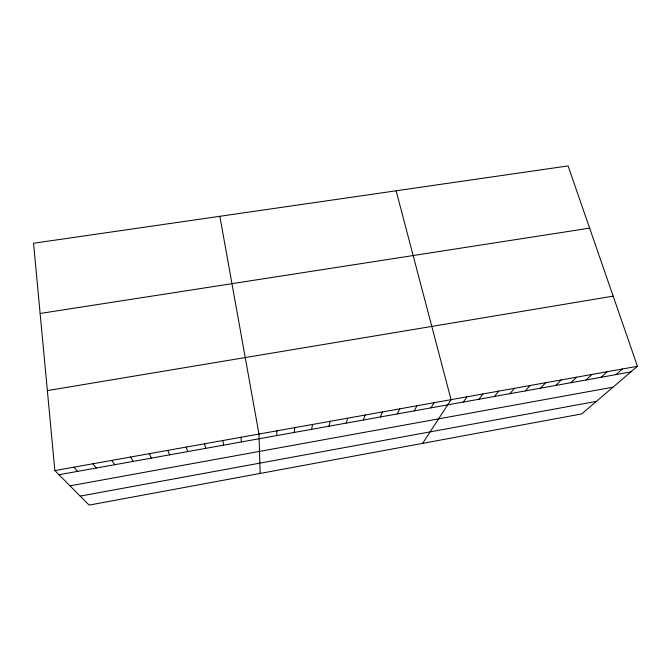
<?xml version="1.0" encoding="UTF-8"?>
<svg xmlns="http://www.w3.org/2000/svg" width="671" height="671" viewBox="0 0 671 671"><rect width="100%" height="100%" fill="white"/><g stroke="black" fill="none" stroke-linecap="round" stroke-linejoin="round"><path stroke-width="1.01" d="M276.729 435.596L276.922 430.832M294.233 432.451L294.77 427.637M311.654 429.314L312.518 424.466M328.975 426.202L330.166 421.304M346.202 423.107L347.721 418.159M363.338 420.029L365.175 415.039M380.382 416.959L382.537 411.927M397.341 413.915L399.807 408.84M414.208 410.878L416.985 405.762M430.983 407.867L434.07 402.701M422.621 443.363L451.063 399.664L396.125 190.782M463.351 402.046L467.024 396.804M478.951 399.245L482.91 393.961M494.485 396.452L498.712 391.134M509.926 393.676L514.439 388.316M525.301 390.916L530.082 385.515M540.6 388.165L545.649 382.73M555.823 385.431L561.141 379.954M570.979 382.705L576.557 377.194M586.051 379.996L591.889 374.452M601.057 377.295L607.154 371.717M615.986 374.611L622.336 369M637.45 366.291L581.749 413.906L89.126 505.095L54.863 470.589L33.55 243.254L568.085 165.905L637.45 366.291L54.863 470.589M80.193 496.104L596.418 401.367M70.002 485.838L613.034 387.167M58.981 474.733L630.841 371.944M47.364 390.597L613.168 296.154M40.134 313.466L589.624 228.14M73.944 467.175L77.677 471.369M92.917 463.778L96.28 468.031M111.789 460.398L114.775 464.709M130.551 457.035L133.168 461.396M149.205 453.697L151.453 458.108M167.758 450.375L169.646 454.846M186.211 447.079L187.737 451.591M204.554 443.791L205.729 448.354M219.853 216.288L258.981 434.045L260.138 473.441M222.797 440.528L223.628 445.141M240.939 437.274L241.417 441.937"/></g></svg>
